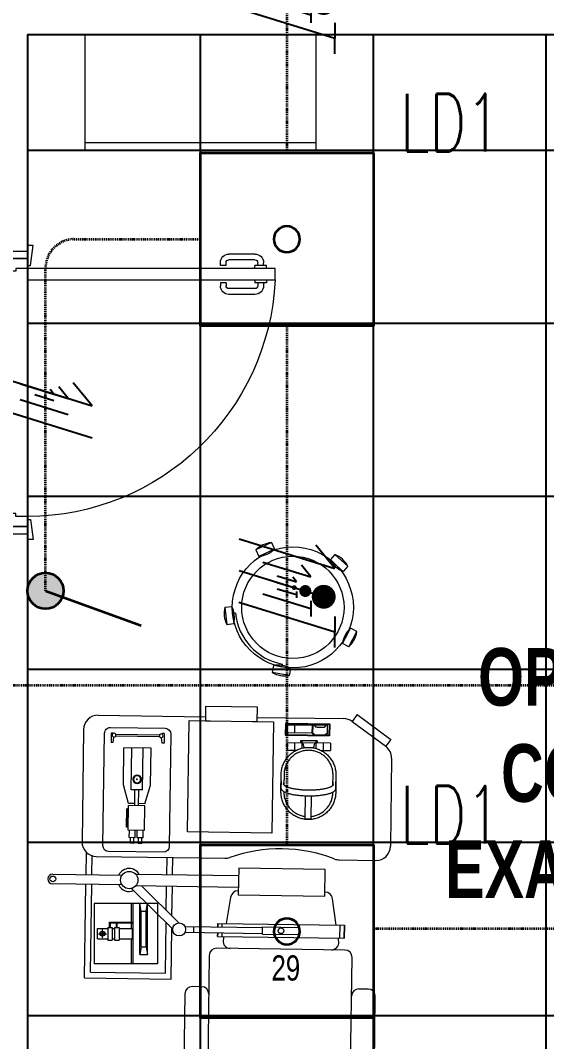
# Model space of a CAD drawing. Extents: x -12260 to 184725, y -29287 to 19916.
# Drawn here: x 16251 to 18077, y -12321 to -8780 of the extents above; entities that cross this region are included whole.
import ezdxf
from ezdxf.enums import TextEntityAlignment as Align

# ---------------------------------------------------------------- set-up
doc = ezdxf.new("R2010")
doc.units = 0
doc.header["$LTSCALE"] = 0.25
doc.linetypes.add('DASHDOT', pattern=[25.4, 12.7, -6.35, 0, -6.35])
for name, color, linetype, lineweight in [('01-First Floor-FUR$0$72_EGR_BASE_TEXT', 252, 'Continuous', 5), ('01-First Floor-FUR$0$72_EGR_EQP_TAG', 142, 'Continuous', 5), ('01-First Floor-FUR$0$LOADING', 253, 'Continuous', 5), ('01-First Floor-FUR$0$Walls', 251, 'Continuous', 5), ('01-First Floor-FUR$0$Wooden Joinery', 251, 'Continuous', 5), ('E-LITE-CIRC-NUMB', 6, 'Continuous', 25), ('E-LITE-CLNG', 150, 'Continuous', 35), ('E-LITE-CLNG-CNDT', 6, 'DASHDOT', 35), ('E-LITE-CTRL', 6, 'Continuous', 25), ('E-LITE-IDEN', 6, 'Continuous', 25), ('E-LITE-SWCH @ 100', 3, 'Continuous', 35), ('E-POWR-WIRE', 6, 'Continuous', 25), ('E-POWR-WIRE @ 100', 6, 'Continuous', 25), ('E-POWR-WIRE @ 20', 6, 'Continuous', 25), ('E-POWR-WIRE @ 50', 6, 'Continuous', 25)]:
    doc.layers.add(name, color=color, linetype=linetype, lineweight=lineweight)
doc.layers.add('01-First Floor-FUR$0$FALSE CEILING', color=251, linetype='Continuous')
doc.styles.add('01-First Floor-FUR$0$X3G_ENTITY_257CFD', font='swisscl.ttf', dxfattribs={"height": 200})
doc.styles.add('01-First Floor-FUR$0$X3G_ENTITY_9EC9', font='swisscl.ttf', dxfattribs={"height": 0.2})
doc.styles.add('DC_SIMPLEX', font='SIMPLEX.shx', dxfattribs={"width": 0.7})

# ---------------------------------------------------------------- blocks, each defined once
blk = doc.blocks.new('*U34')
blk.add_hatch(color=256).paths.add_polyline_path([(-0.625, 0.625, 1), (-0.625, -0.625, 1)])
blk.add_line((-0.625, 0), (-3.947, 1.2))
blk.add_circle((-0.625, 0), 0.625)
at = {"layer": 'E-LITE-CTRL', "style": 'DC_SIMPLEX', "width": 0.7, "flags": 8}
blk.add_attdef('CONTROL', (-26.627, -10.116), '', height=2, rotation=360, dxfattribs=at)
at = {"layer": 'E-LITE-IDEN', "style": 'DC_SIMPLEX', "width": 0.7, "flags": 8}
blk.add_attdef('TYPE', text='', height=2, rotation=360, dxfattribs=at).set_placement((-31.991, -10.116), align=Align.RIGHT)
blk = doc.blocks.new('*U24')
blk.add_lwpolyline([(-300, 300), (-300, -300), (300, -300), (300, 300)], close=True)
blk.add_circle((0, 0), 45)
at = {"layer": 'E-LITE-CIRC-NUMB', "style": 'DC_SIMPLEX', "width": 0.7, "flags": 8}
blk.add_attdef('CIRCUIT', text='', height=200, rotation=0, dxfattribs=at).set_placement((-473.9, 300), align=Align.RIGHT)
at = {"layer": 'E-LITE-CTRL', "style": 'DC_SIMPLEX', "width": 0.7, "flags": 8}
blk.add_attdef('CONTROL', (1118.9, -935), '', height=200, rotation=360, dxfattribs=at)
at = {"layer": 'E-LITE-IDEN', "style": 'DC_SIMPLEX', "width": 0.7, "flags": 8}
blk.add_attdef('TYPE', (460.4, 457.6), '', height=200, rotation=360, dxfattribs=at)
blk = doc.blocks.new('*U43')
for p, q in [((-1.658, 1.617), (1.663, 0.587)), ((-1.66, 0.515), (1.66, -0.515)), ((-1.663, -0.587), (1.658, -1.617)), ((1.659, -1.078), (1.657, -2.157))]:
    blk.add_line(p, q)
at = {"const_width": 0.414}
blk.add_lwpolyline([(1.278, -0.19, 1), (1.277, -0.604, 1)], format="xyb", close=True, dxfattribs=at)
blk = doc.blocks.new('*U779')
at = {"layer": 'E-POWR-WIRE @ 100', "xscale": 100, "yscale": 100, "zscale": 100}
blk.add_blockref('*U43', (17176, -8680, -0.1), dxfattribs=at)
at = {"layer": 'E-POWR-WIRE @ 20', "xscale": 20, "yscale": 20, "zscale": 20}
blk.add_blockref('*U43', (17176, -8680, -0.1), dxfattribs=at)
at = {"layer": 'E-POWR-WIRE @ 50', "xscale": 50, "yscale": 50, "zscale": 50}
blk.add_blockref('*U43', (17176, -8680, -0.1), dxfattribs=at)
blk = doc.blocks.new('*U45')
for p, q in [((-1.66, 0.515), (1.66, -0.515)), ((1.66, -0.515), (1.001, 0.287)), ((-1.663, -0.587), (1.658, -1.617))]:
    blk.add_line(p, q)
blk = doc.blocks.new('*U810')
at = {"layer": 'E-POWR-WIRE @ 100', "xscale": 100, "yscale": 100, "zscale": 100}
blk.add_blockref('*U45', (16334.2, -10065.4), dxfattribs=at)
at = {"layer": 'E-POWR-WIRE @ 20', "xscale": 20, "yscale": 20, "zscale": 20}
blk.add_blockref('*U45', (16334.2, -10065.4), dxfattribs=at)
at = {"layer": 'E-POWR-WIRE @ 50', "xscale": 50, "yscale": 50, "zscale": 50}
blk.add_blockref('*U45', (16334.2, -10065.4), dxfattribs=at)
blk = doc.blocks.new('*U40')
for p, q in [((-1.658, 1.617), (1.663, 0.587)), ((1.663, 0.587), (1.004, 1.389)), ((-1.66, 0.515), (1.66, -0.515)), ((-1.663, -0.587), (1.658, -1.617)), ((1.659, -1.078), (1.657, -2.157))]:
    blk.add_line(p, q)
at = {"const_width": 0.414}
blk.add_lwpolyline([(1.278, -0.19, 1), (1.277, -0.604, 1)], format="xyb", close=True, dxfattribs=at)
blk = doc.blocks.new('*U861')
at = {"layer": 'E-POWR-WIRE @ 100', "xscale": 100, "yscale": 100, "zscale": 100}
blk.add_blockref('*U40', (17176, -10738.8), dxfattribs=at)
at = {"layer": 'E-POWR-WIRE @ 20', "xscale": 20, "yscale": 20, "zscale": 20}
blk.add_blockref('*U40', (17176, -10738.8), dxfattribs=at)
at = {"layer": 'E-POWR-WIRE @ 50', "xscale": 50, "yscale": 50, "zscale": 50}
blk.add_blockref('*U40', (17176, -10738.8), dxfattribs=at)
blk = doc.blocks.new('01-First Floor-FUR$0$A$C72370EFE')
at = {"layer": '01-First Floor-FUR$0$Wooden Joinery'}
for p, q in [((-0.01, -0.03), (-0.01, -0.07)), ((0, -0.03), (-0.01, -0.03)), ((0.04, -0.03), (0.05, -0.03)), ((0.05, -0.03), (0.05, -0.07)), ((-0.05, -0.07), (-0.05, -0.16)), ((-0.03, -0.07), (-0.03, -0.16)), ((-0.01, -0.04), (-0.02, -0.04)), ((-0.01, -0.06), (-0.02, -0.06)), ((0, -0.07), (-0.01, -0.07)), ((0.04, -0.07), (0.05, -0.07)), ((0.05, -0.04), (0.06, -0.04)), ((0.05, -0.06), (0.06, -0.06)), ((0.07, -0.07), (0.07, -0.16)), ((0.09, -0.07), (0.09, -0.16)), ((-0.01, -0.17), (-0.02, -0.17)), ((-0.01, -0.17), (-0.01, -0.19)), ((0.05, -0.17), (0.06, -0.17)), ((0.05, -0.17), (0.05, -0.19)), ((-0.01, -0.19), (-0.02, -0.19)), ((0.05, -0.19), (0.06, -0.19))]:
    blk.add_line(p, q, dxfattribs=at)
for centre, radius, start, end in [((-0.02, -0.07), 0.03, 90, 180), ((-0.02, -0.07), 0.01, 90, 180), ((0.06, -0.07), 0.03, 0, 90), ((0.06, -0.07), 0.01, 0, 90), ((-0.02, -0.16), 0.03, 180, 270), ((-0.02, -0.16), 0.01, 180, 270), ((0.06, -0.16), 0.01, 270, 0), ((0.06, -0.16), 0.03, 270, 0)]:
    blk.add_arc(centre, radius, start, end, dxfattribs=at)
blk = doc.blocks.new('01-First Floor-FUR$0$A$C5DAD61B4')
at = {"layer": '01-First Floor-FUR$0$Wooden Joinery'}
for points in [[(80, 959.1), (80, 969.1), (10, 979.1), (10, 959.1)], [(940, 959.1), (940, 969.1), (1010, 979.1), (1010, 959.1)], [(70, 859.1), (70, 849.1), (0, 839.1), (0, 859.1)], [(120, 859.1), (120, 0), (80, 0), (80, 859.1)], [(950, 859.1), (950, 849.1), (1020, 839.1), (1020, 859.1)]]:
    blk.add_lwpolyline(points, close=True, dxfattribs=at)
for points in [[(45, 859.1), (45, 959.1), (20, 959.1), (20, 859.1), (45, 859.1)], [(45, 859.1), (80, 859.1), (80, 899.1), (90, 899.1), (90, 959.1), (45, 959.1), (45, 859.1)], [(975, 859.1), (940, 859.1), (940, 899.1), (930, 899.1), (930, 959.1), (975, 959.1), (975, 859.1)], [(975, 859.1), (975, 959.1), (1000, 959.1), (1000, 859.1), (975, 859.1)]]:
    blk.add_lwpolyline(points, dxfattribs=at)
blk.add_arc((80, 859.1), 860, 272.666, 0, dxfattribs=at)
at = {"layer": '01-First Floor-FUR$0$Wooden Joinery', "xscale": 999.9999999998854, "yscale": 999.9999999998854, "zscale": 999.9999999998854, "rotation": 180}
blk.add_blockref('01-First Floor-FUR$0$A$C72370EFE', (120, 0), dxfattribs=at)
blk = doc.blocks.new('01-First Floor-FUR$0$ME12817-P')
for p, q in [((0, 0.0325), (0, 0.0025)), ((0, 0.0325), (0.0495, 0.0325)), ((0, 0), (0, 0.0025)), ((0, 0.0025), (0.0047, 0.0025)), ((0.0494, 0), (0, 0)), ((0.0089, 0.027), (0.0037, 0.0325)), ((0.0047, 0.0025), (0.0047, 0)), ((0.0356, 0.0261), (0.0138, 0.0261)), ((0.0172, 0), (0.0172, -0.003)), ((0.0322, -0.003), (0.0322, 0)), ((0.0457, 0.0325), (0.0405, 0.027)), ((0.0447, 0), (0.0447, 0.0025)), ((0.0447, 0.0025), (0.0495, 0.0025)), ((0.0494, 0.0025), (0.0494, 0)), ((0.0495, 0.0025), (0.0495, 0.0325)), ((0.0322, -0.003), (0.0172, -0.003))]:
    blk.add_line(p, q)
at = {"flags": 128}
for points in [[(0.0138, 0.0261), (0.0127, 0.0262), (0.0116, 0.0262), (0.0106, 0.0264), (0.0098, 0.0265), (0.0093, 0.0267), (0.0089, 0.027)], [(0.0405, 0.027), (0.0402, 0.0267), (0.0396, 0.0265), (0.0388, 0.0264), (0.0378, 0.0262), (0.0367, 0.0262), (0.0356, 0.0261)]]:
    blk.add_lwpolyline(points, dxfattribs=at)
blk = doc.blocks.new('01-First Floor-FUR$0$ME13372-P')
for p, q in [((0, 0), (0, -0.025)), ((0, 0), (0.085, 0)), ((0.025, 0), (0.025, -0.025)), ((0.085, -0.025), (0.085, 0)), ((0.085, -0.025), (0, -0.025))]:
    blk.add_line(p, q)
blk = doc.blocks.new('01-First Floor-FUR$0$ME12326-P')
for p, q in [((0, 0.22), (0, 0)), ((0, 0.22), (0.21, 0.22)), ((0.21, 0.22), (0.21, 0)), ((0.027, 0.1807), (0, 0.1852)), ((0.1775, 0.1852), (0, 0.1852)), ((0.1505, 0.1807), (0.027, 0.1807)), ((0.027, 0.1635), (0.027, 0.1807)), ((0.1505, 0.1807), (0.1775, 0.1852)), ((0.1505, 0.1635), (0.1505, 0.1807)), ((0.1775, 0.159), (0.1775, 0.1852)), ((0.027, 0.1635), (0, 0.159)), ((0.1775, 0.159), (0, 0.159)), ((0.1505, 0.1635), (0.027, 0.1635)), ((0.1505, 0.1635), (0.1775, 0.159)), ((0.21, 0.1355), (0, 0.1355)), ((0.0648, 0.1301), (0, 0.1301)), ((0.0648, 0.0536), (0.0648, 0.1355)), ((0.0679, 0.0806), (0.0679, 0.1355)), ((0.0875, 0.1301), (0.0679, 0.1301)), ((0.0875, 0.0867), (0.0875, 0.1327)), ((0.0875, 0.1327), (0.1225, 0.1327)), ((0.1225, 0.0867), (0.1225, 0.1327)), ((0.21, 0.1301), (0.1225, 0.1301)), ((0.0831, 0.0806), (0.0648, 0.0806)), ((0.0831, 0.0776), (0.0648, 0.0776)), ((0.0679, 0.0567), (0.0679, 0.0776)), ((0.0831, 0.0715), (0.0831, 0.0867)), ((0.0831, 0.0867), (0.1269, 0.0867)), ((0.0831, 0.0715), (0.1269, 0.0715)), ((0.0875, 0.0628), (0.0875, 0.0715)), ((0.1225, 0.0628), (0.1225, 0.0715)), ((0.1269, 0.0715), (0.1269, 0.0867)), ((0.0831, 0.0567), (0.0648, 0.0567)), ((0.0831, 0.0536), (0.0648, 0.0536)), ((0.0831, 0.0476), (0.0831, 0.0628)), ((0.0831, 0.0628), (0.1269, 0.0628)), ((0.0831, 0.0476), (0.1269, 0.0476)), ((0.0875, 0.0116), (0.0875, 0.0476)), ((0.105, 0.0152), (0.105, 0.0435)), ((0.1225, 0.0116), (0.1225, 0.0476)), ((0.1269, 0.0476), (0.1269, 0.0628)), ((0, 0), (0.21, 0)), ((0.1225, 0.0116), (0.0875, 0.0116)), ((0.1192, 0.0291), (0.0908, 0.0291))]:
    blk.add_line(p, q)
for radius in [0.00847, 0.00758, 0.00267]:
    blk.add_circle((0.105, 0.0293), radius)
blk = doc.blocks.new('01-First Floor-FUR$0$ME12281-P')
at = {"color": 0}
for p, q in [((0.0354, 0.2953), (0.0354, 0.1053)), ((0.4454, 0.3153), (0.0554, 0.3153)), ((0.414, 0.2923), (0.414, 0.2855)), ((0.4469, 0.2923), (0.414, 0.2923)), ((0.414, 0.2855), (0.4325, 0.283)), ((0.4469, 0.2855), (0.4447, 0.2855)), ((0.4469, 0.2923), (0.4469, 0.2855)), ((0.4654, 0.1053), (0.4654, 0.2953)), ((0.4356, 0.2759), (0.4356, 0.124)), ((0.4412, 0.2759), (0.4412, 0.1246)), ((0.0648, 0.2198), (0.0845, 0.2198)), ((0.0648, 0.2198), (0.0648, 0.2083)), ((0.0845, 0.2243), (0.1099, 0.2243)), ((0.0845, 0.2243), (0.0845, 0.2037)), ((0.1099, 0.2289), (0.1953, 0.2289)), ((0.1099, 0.2289), (0.1099, 0.1716)), ((0.1953, 0.2289), (0.1953, 0.1716)), ((0.2028, 0.2289), (0.2676, 0.2473)), ((0.2028, 0.2289), (0.2028, 0.2071)), ((0.2504, 0.2198), (0.3961, 0.2198)), ((0.2504, 0.2198), (0.2504, 0.1808)), ((0.2676, 0.2473), (0.3961, 0.2473)), ((0.3961, 0.2473), (0.3961, 0.1533)), ((0.0648, 0.2083), (0.0845, 0.2083)), ((0.0648, 0.1922), (0.0648, 0.1808)), ((0.0648, 0.1922), (0.0845, 0.1922)), ((0.0648, 0.1808), (0.0845, 0.1808)), ((0.0845, 0.2037), (0.1099, 0.2037)), ((0.0845, 0.1968), (0.0845, 0.1762)), ((0.0845, 0.1968), (0.1099, 0.1968)), ((0.1953, 0.2071), (0.2504, 0.2071)), ((0.1953, 0.1934), (0.2504, 0.1934)), ((0.2028, 0.1934), (0.2028, 0.1716)), ((0.2504, 0.1808), (0.3961, 0.1808)), ((0.2851, 0.2009), (0.2851, 0.1996)), ((0.2851, 0.2009), (0.2892, 0.2009)), ((0.2851, 0.1996), (0.2892, 0.1996)), ((0.2892, 0.2009), (0.2892, 0.1996)), ((0.0845, 0.1762), (0.1099, 0.1762)), ((0.1099, 0.1716), (0.1953, 0.1716)), ((0.1211, 0.1692), (0.1211, 0.166)), ((0.1211, 0.1692), (0.184, 0.1692)), ((0.1211, 0.166), (0.184, 0.166)), ((0.184, 0.1692), (0.184, 0.166)), ((0.2028, 0.1716), (0.2676, 0.1533)), ((0.2676, 0.1533), (0.3961, 0.1533)), ((0.414, 0.1151), (0.4325, 0.1175)), ((0.414, 0.1151), (0.414, 0.1082)), ((0.4469, 0.1082), (0.414, 0.1082)), ((0.4469, 0.1151), (0.4447, 0.1151)), ((0.4469, 0.1082), (0.4469, 0.1151)), ((0.0554, 0.0853), (0.4454, 0.0853))]:
    blk.add_line(p, q, dxfattribs=at)
for centre, radius in [((0.439, 0.2821), 0.00657), ((0.2871, 0.2003), 0.0149), ((0.2871, 0.2003), 0.0125), ((0.439, 0.1184), 0.00657)]:
    blk.add_circle(centre, radius, dxfattribs=at)
for centre, start, end in [((0.0554, 0.2953), 90, 180), ((0.4454, 0.2953), 0, 90), ((0.0554, 0.1053), 180, 270), ((0.4454, 0.1053), 270, 0)]:
    blk.add_arc(centre, 0.02, start, end, dxfattribs=at)
blk = doc.blocks.new('01-First Floor-FUR$0$ME18014A-P')
for p, q in [((-0.6447, 1.2847), (-0.2727, 1.2847)), ((-0.0927, 1.2847), (0.2071, 1.2847)), ((0.2537, 1.2997), (0.2362, 1.2753)), ((0.2362, 1.2753), (0.3544, 1.1908)), ((0.2362, 1.2753), (0.3544, 1.1908)), ((0.2537, 1.2997), (0.3719, 1.2152)), ((-0.6947, 1.2347), (-0.6947, 0.8447)), ((0.3719, 1.2152), (0.3544, 1.1908)), ((0.3753, 1.1501), (0.3753, 0.8447)), ((-0.6792, 0.7317), (-0.6792, 0.8085)), ((-0.6447, 0.7947), (-0.1986, 0.7947)), ((-0.3792, 0.7347), (-0.3792, 0.7947)), ((0.1986, 0.7947), (0.3253, 0.7947)), ((-0.7944, 0.7317), (-0.5539, 0.7317)), ((-0.15, 0.7347), (-0.5068, 0.7347)), ((-0.5539, 0.6977), (-0.7944, 0.6977)), ((-0.6792, 0.3732), (-0.6792, 0.6977)), ((-0.3759, 0.5465), (-0.5208, 0.6859)), ((-0.15, 0.6947), (-0.5068, 0.6947)), ((-0.3551, 0.5682), (-0.4867, 0.6947)), ((-0.3792, 0.5913), (-0.3792, 0.6947)), ((-0.15, 0.6826), (-0.1512, 0.6826)), ((0.1512, 0.6826), (0.15, 0.6826)), ((-0.1765, 0.6594), (-0.1913, 0.5686)), ((0.1913, 0.5686), (0.1765, 0.6594)), ((-0.2198, 0.5686), (-0.2198, 0.5554)), ((-0.2198, 0.5686), (0.2198, 0.5686)), ((-0.2198, 0.5554), (-0.2198, 0.5686)), ((-0.2044, 0.5554), (-0.2044, 0.5686)), ((0.2044, 0.5236), (0.2044, 0.5686)), ((0.2198, 0.5686), (0.2198, 0.5236)), ((0.2198, 0.5236), (0.2198, 0.5686)), ((-0.3792, 0.3732), (-0.3792, 0.5496)), ((-0.0644, 0.5554), (-0.3331, 0.5554)), ((-0.3326, 0.5361), (-0.0644, 0.5361)), ((-0.3037, 0.5554), (-0.3037, 0.5361)), ((-0.2198, 0.5361), (-0.2198, 0.5236)), ((-0.2198, 0.5236), (-0.2198, 0.5361)), ((-0.2044, 0.5236), (-0.2044, 0.5361)), ((-0.0644, 0.5586), (0.0644, 0.5586)), ((-0.0644, 0.5336), (-0.0644, 0.5586)), ((-0.0644, 0.5336), (0.0644, 0.5336)), ((0.0644, 0.5336), (0.0644, 0.5586)), ((-0.2198, 0.5236), (0.2198, 0.5236)), ((-0.1986, 0.5236), (-0.2008, 0.5102)), ((0.2008, 0.5102), (0.1986, 0.5236)), ((0.2223, 0.4826), (-0.2223, 0.4826)), ((-0.2477, 0.4572), (-0.2477, 0.0254)), ((0.2476, 0.0254), (0.2476, 0.4572)), ((-0.6792, 0.3732), (-0.3792, 0.3732)), ((-0.3302, 0.323), (-0.3302, 0.0738)), ((-0.2731, 0.3484), (-0.3048, 0.3484)), ((0.273, 0.3484), (0.3048, 0.3484)), ((0.3048, 0.3484), (0.273, 0.3484)), ((0.3302, 0.0738), (0.3302, 0.323)), ((-0.3048, 0.0484), (-0.2731, 0.0484)), ((0.273, 0.0484), (0.3048, 0.0484)), ((-0.2223, 0), (0.2223, 0)), ((-0.1841, -0.0063), (-0.1841, 0)), ((-0.1651, 0), (-0.1651, -0.0063)), ((0.1714, 0), (0.1714, -0.0063)), ((0.1905, 0), (0.1905, -0.0063)), ((-0.2413, -0.0826), (-0.2413, -0.0063)), ((0.2413, -0.0063), (-0.2413, -0.0063)), ((-0.1016, -0.0826), (-0.1016, -0.0063)), ((0.1011, -0.0063), (0.1011, -0.0826)), ((0.2413, -0.0826), (0.2413, -0.0063)), ((-0.2413, -0.0826), (0.2413, -0.0826))]:
    blk.add_line(p, q)
at = {"color": 8}
for p, q in [((-0.6592, 0.7317), (-0.6592, 0.7968)), ((-0.3992, 0.7347), (-0.3992, 0.7947)), ((-0.6592, 0.3932), (-0.6592, 0.6977)), ((-0.3992, 0.6105), (-0.3992, 0.6947)), ((-0.3992, 0.3932), (-0.3992, 0.5689)), ((-0.6592, 0.3932), (-0.3992, 0.3932))]:
    blk.add_line(p, q, dxfattribs=at)
for points in [[(-0.2727, 1.2703), (-0.0927, 1.2703), (-0.0927, 1.3203), (-0.2727, 1.3203)], [(-0.3289, 0.8843), (-0.3289, 1.2703), (-0.0364, 1.2703), (-0.0364, 0.8843)], [(-0.15, 0.6686), (0.15, 0.6686), (0.15, 0.7607), (-0.15, 0.7607)]]:
    blk.add_lwpolyline(points, close=True)
for centre, radius in [((-0.5292, 0.7147), 0.03), ((-0.7944, 0.7147), 0.01), ((-0.3535, 0.5457), 0.0225), ((0, 0.5461), 0.00979)]:
    blk.add_circle(centre, radius)
for centre, radius, start, end in [((-0.6447, 1.2347), 0.05, 90, 180), ((0.2071, 1.2347), 0.05, 54.4343, 90), ((0.3253, 1.1501), 0.05, 0, 54.4343), ((-0.6447, 0.8447), 0.05, 180, 270), ((0, 0.313), 0.5175, 69.5195, 110.4805), ((0.3253, 0.8447), 0.05, 270, 0), ((-0.1986, 0.8447), 0.05, 270, 290.4805), ((0.1986, 0.8447), 0.05, 249.5195, 270), ((-0.5292, 0.7147), 0.04, 30, 154.8331), ((-0.7944, 0.7147), 0.017, 90, 270), ((-0.5292, 0.7147), 0.04, 205.1669, 294.1023), ((-0.1512, 0.6572), 0.0254, 90, 175.0303), ((0.1512, 0.6572), 0.0254, 4.9697, 90), ((-0.1755, 0.508), 0.0254, 175.0303, 270), ((0.1755, 0.508), 0.0254, 270, 4.9697), ((-0.2223, 0.4572), 0.0254, 90, 180), ((0.2223, 0.4572), 0.0254, 0, 90), ((-0.3048, 0.323), 0.0254, 90, 180), ((-0.2731, 0.323), 0.0254, 0, 90), ((0.273, 0.323), 0.0254, 90, 180), ((0.3048, 0.323), 0.0254, 0, 90), ((-0.3048, 0.0738), 0.0254, 180, 270), ((-0.2731, 0.0738), 0.0254, 270, 0), ((0.273, 0.0738), 0.0254, 180, 270), ((0.3048, 0.0738), 0.0254, 270, 0), ((-0.2223, 0.0254), 0.0254, 180, 270), ((0.2223, 0.0254), 0.0254, 270, 0)]:
    blk.add_arc(centre, radius, start, end)
blk = doc.blocks.new('01-First Floor-FUR$0$HF10037B-P')
at = {"layer": '01-First Floor-FUR$0$LOADING'}
for p, q in [((0.2459, 0.134), (0.1859, 0.134)), ((0.1859, 0.134), (0.1859, 0.109)), ((0.2459, 0.109), (0.1859, 0.109)), ((0.2459, 0.134), (0.2459, 0.109)), ((0, 0), (-0.0142, -0.0583)), ((0, 0), (0.0243, -0.0059)), ((0.0243, -0.0059), (0.01, -0.0642)), ((0.4071, -0.0094), (0.431, -0.0018)), ((0.4071, -0.0094), (0.4255, -0.0665)), ((0.431, -0.0018), (0.4493, -0.0589)), ((-0.0142, -0.0583), (0.01, -0.0642)), ((0.4069, -0.0417), (0.4165, -0.0387)), ((0.4255, -0.0665), (0.4493, -0.0589)), ((0.0524, -0.2725), (0.0674, -0.2525)), ((0.0524, -0.2725), (0.1004, -0.3085)), ((0.0674, -0.2525), (0.1154, -0.2885)), ((0.3125, -0.2897), (0.362, -0.2558)), ((0.3266, -0.3103), (0.3761, -0.2764)), ((0.3267, -0.268), (0.3323, -0.2763)), ((0.3761, -0.2764), (0.362, -0.2558)), ((0.1004, -0.3085), (0.1154, -0.2885)), ((0.3266, -0.3103), (0.3125, -0.2897))]:
    blk.add_line(p, q, dxfattribs=at)
for radius in [0.21, 0.1775]:
    blk.add_circle((0.2161, -0.1014), radius, dxfattribs=at)
for centre, radius, start, end in [((0.2159, 0.0465), 0.0925, 71.0754, 108.9246), ((0.2159, 0.1965), 0.0925, 251.0754, 288.9246), ((0.0779, -0.0499), 0.0925, 147.3419, 185.1912), ((-0.0678, -0.0143), 0.0925, 327.3419, 5.1912), ((0.4996, -0.0113), 0.0925, 178.8412, 216.6904), ((0.3568, -0.057), 0.0925, 358.8412, 36.6904), ((0.2161, -0.1014), 0.2, 303.6037, 17.3657), ((0.1289, -0.2205), 0.0925, 214.1875, 252.0368), ((0.0389, -0.3404), 0.0925, 34.1875, 72.0368), ((0.3867, -0.3449), 0.0925, 105.5121, 143.3614), ((0.3019, -0.2212), 0.0925, 285.5121, 323.3614)]:
    blk.add_arc(centre, radius, start, end, dxfattribs=at)
blk = doc.blocks.new('01-First Floor-FUR$0$ME12818-P')
for p, q in [((-0.0723, 0.1635), (0.0777, 0.1635)), ((-0.0723, 0.1635), (-0.0723, 0.1385)), ((-0.0468, 0.1635), (-0.0468, 0.1385)), ((-0.0262, 0.1712), (0.0316, 0.1712)), ((-0.0262, 0.1712), (-0.0262, 0.1635)), ((-0.0212, 0.1712), (-0.0212, 0.145)), ((-0.0148, 0.1485), (-0.0184, 0.1635)), ((0.0202, 0.1485), (-0.0148, 0.1485)), ((-0.0123, 0.1485), (-0.0123, 0.1471)), ((0.0177, 0.1471), (0.0177, 0.1485)), ((0.0238, 0.1635), (0.0202, 0.1485)), ((0.0266, 0.1712), (0.0266, 0.145)), ((0.0316, 0.1712), (0.0316, 0.1635)), ((0.0521, 0.1635), (0.0521, 0.1385)), ((0.0777, 0.1635), (0.0777, 0.1385)), ((-0.0389, 0.1385), (-0.0723, 0.1385)), ((0.0777, 0.1385), (0.0442, 0.1385)), ((-0.0923, 0.0534), (-0.0923, -0.0066)), ((-0.0823, 0.018), (-0.0823, 0.0534)), ((0.0877, 0.0534), (0.0877, 0.018)), ((0.0977, -0.0066), (0.0977, 0.0534)), ((-0.0913, 0.0311), (-0.0913, 0.0053)), ((-0.0833, 0.0208), (-0.0833, 0.0311)), ((0.0887, 0.0311), (0.0887, 0.0208)), ((0.0967, 0.0053), (0.0967, 0.0311)), ((-0.0823, -0.0066), (-0.0823, -0.006)), ((-0.0053, -0.0205), (0.0107, -0.0205)), ((0.0877, -0.0061), (0.0877, -0.0066)), ((-0.0053, -0.0996), (-0.0058, -0.0996)), ((0.0107, -0.0996), (-0.0053, -0.0996)), ((0.0111, -0.0996), (0.0107, -0.0996))]:
    blk.add_line(p, q)
at = {"flags": 128}
for points in [[(0.0977, 0.0534), (0.0976, 0.0572), (0.0974, 0.061), (0.097, 0.0648), (0.0965, 0.0685), (0.0958, 0.0723), (0.095, 0.076), (0.094, 0.0796), (0.0929, 0.0833), (0.0916, 0.0869), (0.0902, 0.0904), (0.0886, 0.0939), (0.087, 0.0973), (0.0851, 0.1006), (0.0832, 0.1038), (0.0811, 0.107), (0.0789, 0.1101), (0.0766, 0.1131), (0.0741, 0.116), (0.0716, 0.1188), (0.0689, 0.1215), (0.0661, 0.1241), (0.0632, 0.1266), (0.0602, 0.129), (0.0572, 0.1312), (0.054, 0.1333), (0.0508, 0.1353), (0.0475, 0.1372), (0.0441, 0.1389), (0.0406, 0.1405), (0.0371, 0.1419), (0.0335, 0.1432), (0.0299, 0.1444), (0.0263, 0.1454), (0.0226, 0.1463), (0.0188, 0.147), (0.0151, 0.1476), (0.0113, 0.148), (0.0075, 0.1483), (0.0037, 0.1484), (-0.0001, 0.1483), (-0.0039, 0.1482), (-0.0077, 0.1478), (-0.0114, 0.1473), (-0.0152, 0.1467), (-0.0189, 0.1459), (-0.0226, 0.145), (-0.0262, 0.1439), (-0.0298, 0.1427), (-0.0334, 0.1413), (-0.0368, 0.1398), (-0.0403, 0.1381), (-0.0436, 0.1363), (-0.0469, 0.1344), (-0.0501, 0.1324), (-0.0532, 0.1302), (-0.0562, 0.1279), (-0.0592, 0.1255), (-0.062, 0.1229), (-0.0647, 0.1203), (-0.0674, 0.1176), (-0.0699, 0.1147), (-0.0723, 0.1118), (-0.0745, 0.1087), (-0.0767, 0.1056), (-0.0787, 0.1024), (-0.0806, 0.0991), (-0.0824, 0.0957), (-0.084, 0.0923), (-0.0855, 0.0888), (-0.0868, 0.0852), (-0.088, 0.0816), (-0.0891, 0.078), (-0.09, 0.0743), (-0.0907, 0.0705), (-0.0914, 0.0668), (-0.0918, 0.063), (-0.0921, 0.0592), (-0.0923, 0.0554), (-0.0923, 0.0534)], [(-0.0823, 0.0534), (-0.0822, 0.0568), (-0.082, 0.0602), (-0.0817, 0.0636), (-0.0812, 0.0669), (-0.0806, 0.0703), (-0.0799, 0.0736), (-0.079, 0.0769), (-0.078, 0.0801), (-0.0769, 0.0833), (-0.0756, 0.0865), (-0.0742, 0.0896), (-0.0727, 0.0926), (-0.0711, 0.0956), (-0.0693, 0.0985), (-0.0675, 0.1014), (-0.0655, 0.1041), (-0.0634, 0.1068), (-0.0612, 0.1094), (-0.0589, 0.1119), (-0.0565, 0.1144), (-0.054, 0.1167), (-0.0515, 0.1189), (-0.0488, 0.121), (-0.0461, 0.123), (-0.0432, 0.1249), (-0.0403, 0.1267), (-0.0374, 0.1284), (-0.0343, 0.1299), (-0.0313, 0.1313), (-0.0281, 0.1326), (-0.0249, 0.1338), (-0.0217, 0.1348), (-0.0184, 0.1357), (-0.0151, 0.1365), (-0.0118, 0.1371), (-0.0084, 0.1377), (-0.005, 0.138), (-0.0016, 0.1383), (0.0018, 0.1384), (0.0052, 0.1383), (0.0086, 0.1382), (0.012, 0.1379), (0.0153, 0.1374), (0.0187, 0.1369), (0.022, 0.1362), (0.0253, 0.1353), (0.0286, 0.1344), (0.0318, 0.1333), (0.0349, 0.132), (0.0381, 0.1307), (0.0411, 0.1292), (0.0441, 0.1276), (0.0471, 0.1259), (0.0499, 0.1241), (0.0527, 0.1221), (0.0554, 0.1201), (0.058, 0.1179), (0.0606, 0.1156), (0.063, 0.1133), (0.0654, 0.1108), (0.0676, 0.1082), (0.0698, 0.1056), (0.0718, 0.1029), (0.0737, 0.1001), (0.0755, 0.0972), (0.0772, 0.0943), (0.0788, 0.0912), (0.0803, 0.0882), (0.0816, 0.085), (0.0828, 0.0819), (0.0839, 0.0786), (0.0848, 0.0754), (0.0856, 0.0721), (0.0863, 0.0687), (0.0868, 0.0654), (0.0873, 0.062), (0.0875, 0.0586), (0.0877, 0.0552), (0.0877, 0.0534)], [(-0.0913, 0.0053), (-0.0912, 0.004), (-0.0909, 0.0028), (-0.0905, 0.0016), (-0.0898, 0.0005), (-0.089, -0.0007), (-0.0881, -0.0017), (-0.0871, -0.0028), (-0.0859, -0.0038), (-0.0845, -0.0047), (-0.0831, -0.0057), (-0.0815, -0.0066), (-0.0798, -0.0075), (-0.078, -0.0083), (-0.076, -0.0092), (-0.0739, -0.01), (-0.0718, -0.0108), (-0.0695, -0.0116), (-0.067, -0.0123), (-0.0645, -0.013), (-0.0619, -0.0137), (-0.0592, -0.0144), (-0.0563, -0.015), (-0.0534, -0.0156), (-0.0504, -0.0162), (-0.0473, -0.0167), (-0.0442, -0.0172), (-0.0409, -0.0177), (-0.0376, -0.0181), (-0.0343, -0.0185), (-0.0308, -0.0189), (-0.0274, -0.0192), (-0.0238, -0.0195), (-0.0203, -0.0198), (-0.0167, -0.02), (-0.013, -0.0202), (-0.0094, -0.0203), (-0.0057, -0.0204), (-0.002, -0.0205), (0.0017, -0.0205), (0.0054, -0.0205), (0.0091, -0.0204), (0.0128, -0.0204), (0.0164, -0.0202), (0.0201, -0.0201), (0.0237, -0.0199), (0.0273, -0.0196), (0.0309, -0.0194), (0.0344, -0.0191), (0.0378, -0.0187), (0.0412, -0.0183), (0.0446, -0.0179), (0.0478, -0.0175), (0.051, -0.017), (0.0542, -0.0165), (0.0572, -0.0159), (0.0602, -0.0153), (0.063, -0.0147), (0.0658, -0.0141), (0.0685, -0.0134), (0.0711, -0.0127), (0.0735, -0.012), (0.0759, -0.0112), (0.0782, -0.0104), (0.0803, -0.0096), (0.0823, -0.0088), (0.0842, -0.008), (0.086, -0.0071), (0.0876, -0.0062), (0.0892, -0.0052), (0.0906, -0.0043), (0.0918, -0.0033), (0.093, -0.0023), (0.094, -0.0012), (0.0948, -0.0002), (0.0955, 0.001), (0.0961, 0.0022), (0.0965, 0.0034), (0.0967, 0.0046), (0.0967, 0.0053)], [(-0.0833, 0.0208), (-0.0833, 0.0202), (-0.0831, 0.0195), (-0.0829, 0.0189), (-0.0825, 0.0182), (-0.082, 0.0175), (-0.0813, 0.0167), (-0.0805, 0.016), (-0.0796, 0.0152), (-0.0785, 0.0144), (-0.0773, 0.0136), (-0.076, 0.0128), (-0.0745, 0.012), (-0.0729, 0.0113), (-0.0711, 0.0105), (-0.0692, 0.0098), (-0.0672, 0.009), (-0.0651, 0.0083), (-0.0629, 0.0077), (-0.0606, 0.007), (-0.0581, 0.0064), (-0.0556, 0.0057), (-0.053, 0.0052), (-0.0502, 0.0046), (-0.0474, 0.0041), (-0.0445, 0.0036), (-0.0416, 0.0031), (-0.0385, 0.0027), (-0.0354, 0.0022), (-0.0322, 0.0019), (-0.029, 0.0015), (-0.0257, 0.0012), (-0.0224, 0.0009), (-0.019, 0.0007), (-0.0156, 0.0005), (-0.0122, 0.0003), (-0.0087, 0.0002), (-0.0052, 0.0001), (-0.0017, 0), (0.0017, 0), (0.0052, 0), (0.0087, 0), (0.0122, 0.0001), (0.0157, 0.0002), (0.0191, 0.0004), (0.0226, 0.0006), (0.026, 0.0008), (0.0293, 0.0011), (0.0326, 0.0014), (0.0359, 0.0017), (0.0391, 0.002), (0.0422, 0.0024), (0.0453, 0.0029), (0.0483, 0.0033), (0.0513, 0.0038), (0.0541, 0.0043), (0.0569, 0.0049), (0.0596, 0.0054), (0.0622, 0.006), (0.0647, 0.0067), (0.067, 0.0073), (0.0693, 0.008), (0.0715, 0.0087), (0.0736, 0.0094), (0.0755, 0.0101), (0.0773, 0.0109), (0.079, 0.0116), (0.0806, 0.0124), (0.082, 0.0132), (0.0833, 0.014), (0.0844, 0.0147), (0.0854, 0.0155), (0.0863, 0.0163), (0.087, 0.0171), (0.0876, 0.0178), (0.0881, 0.0185), (0.0884, 0.0192), (0.0886, 0.0198), (0.0887, 0.0204), (0.0887, 0.0208)], [(-0.0923, -0.0066), (-0.0922, -0.0104), (-0.092, -0.0142), (-0.0916, -0.018), (-0.0911, -0.0217), (-0.0904, -0.0255), (-0.0896, -0.0292), (-0.0886, -0.0329), (-0.0875, -0.0365), (-0.0862, -0.0401), (-0.0848, -0.0436), (-0.0833, -0.0471), (-0.0816, -0.0505), (-0.0797, -0.0538), (-0.0778, -0.0571), (-0.0757, -0.0603), (-0.0735, -0.0633), (-0.0712, -0.0663), (-0.0687, -0.0693), (-0.0662, -0.0721), (-0.0635, -0.0748), (-0.0607, -0.0774), (-0.0578, -0.0798), (-0.0549, -0.0822), (-0.0518, -0.0844), (-0.0486, -0.0866), (-0.0454, -0.0885), (-0.0421, -0.0904), (-0.0387, -0.0921), (-0.0352, -0.0937), (-0.0317, -0.0952), (-0.0282, -0.0965), (-0.0245, -0.0976), (-0.0209, -0.0986), (-0.0172, -0.0995), (-0.0135, -0.1002), (-0.0097, -0.1008), (-0.0059, -0.1012), (-0.0021, -0.1015), (0.0017, -0.1016), (0.0055, -0.1016), (0.0093, -0.1014), (0.013, -0.101), (0.0168, -0.1006), (0.0206, -0.0999), (0.0243, -0.0991), (0.028, -0.0982), (0.0316, -0.0971), (0.0352, -0.0959), (0.0387, -0.0945), (0.0422, -0.093), (0.0456, -0.0913), (0.049, -0.0896), (0.0523, -0.0876), (0.0555, -0.0856), (0.0586, -0.0834), (0.0616, -0.0811), (0.0646, -0.0787), (0.0674, -0.0762), (0.0701, -0.0735), (0.0727, -0.0708), (0.0753, -0.0679), (0.0776, -0.065), (0.0799, -0.0619), (0.0821, -0.0588), (0.0841, -0.0556), (0.086, -0.0523), (0.0878, -0.0489), (0.0894, -0.0455), (0.0909, -0.042), (0.0922, -0.0384), (0.0934, -0.0348), (0.0945, -0.0312), (0.0954, -0.0275), (0.0961, -0.0238), (0.0967, -0.02), (0.0972, -0.0162), (0.0975, -0.0125), (0.0977, -0.0087), (0.0977, -0.0066)], [(-0.0073, -0.091), (-0.0099, -0.0907), (-0.0133, -0.0901), (-0.0166, -0.0894), (-0.0199, -0.0886), (-0.0232, -0.0876), (-0.0264, -0.0865), (-0.0296, -0.0853), (-0.0327, -0.0839), (-0.0357, -0.0824), (-0.0387, -0.0808), (-0.0417, -0.0791), (-0.0445, -0.0773), (-0.0473, -0.0753), (-0.05, -0.0733), (-0.0527, -0.0711), (-0.0552, -0.0689), (-0.0576, -0.0665), (-0.06, -0.064), (-0.0622, -0.0615), (-0.0644, -0.0588), (-0.0664, -0.0561), (-0.0683, -0.0533), (-0.0701, -0.0504), (-0.0718, -0.0475), (-0.0734, -0.0445), (-0.0749, -0.0414), (-0.0762, -0.0383), (-0.0774, -0.0351), (-0.0785, -0.0319), (-0.0794, -0.0286), (-0.0802, -0.0253), (-0.0809, -0.022), (-0.0815, -0.0186), (-0.0819, -0.0152), (-0.0821, -0.0118), (-0.0823, -0.0084), (-0.0823, -0.0066)], [(-0.0073, -0.0204), (-0.0073, -0.0976)], [(0.0877, -0.0066), (0.0876, -0.01), (0.0874, -0.0134), (0.0871, -0.0168), (0.0866, -0.0202), (0.086, -0.0235), (0.0853, -0.0268), (0.0844, -0.0301), (0.0834, -0.0334), (0.0822, -0.0366), (0.081, -0.0397), (0.0796, -0.0428), (0.0781, -0.0459), (0.0765, -0.0488), (0.0747, -0.0518), (0.0728, -0.0546), (0.0709, -0.0574), (0.0688, -0.0601), (0.0666, -0.0627), (0.0643, -0.0652), (0.0619, -0.0676), (0.0594, -0.0699), (0.0569, -0.0721), (0.0542, -0.0742), (0.0514, -0.0762), (0.0486, -0.0781), (0.0457, -0.0799), (0.0428, -0.0816), (0.0397, -0.0831), (0.0366, -0.0845), (0.0335, -0.0858), (0.0303, -0.087), (0.0271, -0.088), (0.0238, -0.089), (0.0205, -0.0897), (0.0171, -0.0904), (0.0138, -0.0909), (0.0127, -0.091)], [(0.0127, -0.0976), (0.0127, -0.0204)], [(-0.0059, -0.0995), (-0.0062, -0.0994), (-0.0066, -0.0992), (-0.0069, -0.0989), (-0.0071, -0.0985), (-0.0073, -0.0981), (-0.0073, -0.0976)], [(0.0127, -0.0976), (0.0126, -0.0981), (0.0125, -0.0985), (0.0123, -0.0989), (0.0119, -0.0992), (0.0116, -0.0994), (0.0113, -0.0995)]]:
    blk.add_lwpolyline(points, dxfattribs=at)
for centre, major_axis, start_param, end_param in [((-0.0053, -0.02), (0.002, 0), 3.665191, 4.712389), ((0.0107, -0.02), (-0.002, 0), 1.570796, 2.617994)]:
    blk.add_ellipse(centre, major_axis=major_axis, ratio=0.262075, start_param=start_param, end_param=end_param)
blk = doc.blocks.new('01-First Floor-FUR$0$GF21027-P')
at = {"layer": '01-First Floor-FUR$0$LOADING'}
for p, q in [((0.4, 0.4), (-0.4, 0.4)), ((-0.4, 0.4), (-0.4, 0)), ((0.4, 0), (0.4, 0.4)), ((-0.4, 0.025), (0.4, 0.025)), ((-0.4, 0), (0.4, 0))]:
    blk.add_line(p, q, dxfattribs=at)
blk = doc.blocks.new('01-First Floor-FUR')
at = {"layer": '01-First Floor-FUR$0$FALSE CEILING', "linetype": 'Continuous'}
for p, q in [((16876, -12830), (16876, -8830)), ((17476, -12830), (17476, -8830)), ((18076, -12830), (18076, -8830)), ((16276, -9230), (20276, -9230)), ((16276, -9830), (20276, -9830)), ((16276, -10430), (20276, -10430)), ((16276, -11030), (20276, -11030)), ((16276, -11630), (20276, -11630)), ((16276, -12230), (20276, -12230))]:
    blk.add_line(p, q, dxfattribs=at)
at = {"layer": '01-First Floor-FUR$0$FALSE CEILING'}
blk.add_lwpolyline([(16276, -12830), (20276, -12830), (20276, -8830), (16276, -8830)], close=True, dxfattribs=at)
at = {"layer": '01-First Floor-FUR$0$FALSE CEILING', "extrusion": (2.89575e-08, -3.68664e-07, 1), "elevation": -0.1}
blk.add_lwpolyline([(17322.7, -11260.3), (17172.7, -11258.2), (17173.3, -11218.2), (17323.3, -11220.3)], close=True, dxfattribs=at)
at = {"layer": '01-First Floor-FUR$0$LOADING', "extrusion": (2.89575e-08, -3.68664e-07, 1), "elevation": -0.1}
blk.add_lwpolyline([(17322.7, -11260.3), (17172.7, -11258.2), (17173.3, -11218.2), (17323.3, -11220.3)], close=True, dxfattribs=at)
at = {"layer": '01-First Floor-FUR$0$Walls'}
for p, q in [((16276, -9580), (16276, -8830)), ((20276, -8830), (16276, -8830)), ((16176, -9580), (16276, -9580)), ((16176, -10560), (16276, -10560)), ((16276, -10560), (16276, -12830))]:
    blk.add_line(p, q, dxfattribs=at)
at = {"layer": '01-First Floor-FUR$0$LOADING', "color": 1, "xscale": -1000, "yscale": 1000, "zscale": 1000, "rotation": 359.9999999790885}
blk.add_blockref('01-First Floor-FUR$0$GF21027-P', (16876, -9230, -0.1), dxfattribs=at)
at = {"layer": '01-First Floor-FUR$0$LOADING', "extrusion": (-2.79672e-08, 3.6788e-07, -1), "xscale": -1000.000000000001, "yscale": 1000.000000000001, "zscale": 999.999999999999, "rotation": 117.971696169471}
blk.add_blockref('01-First Floor-FUR$0$HF10037B-P', (-17387.6, -10672, 0.1), dxfattribs=at)
at = {"layer": '01-First Floor-FUR$0$LOADING', "extrusion": (2.85035e-08, -3.68824e-07, 1)}
for name, p, xscale, yscale, zscale, rotation in [('01-First Floor-FUR$0$ME18014A-P', (17148.1, -12482.8, -0.1), 1000.000000000001, 1000.000000000001, 1000.000000000001, 359.1953338182954), ('01-First Floor-FUR$0$ME12817-P', (17315.8, -11256.8, -0.1), -1000.000000000001, 1000.000000000002, 1000.000000000002, 359.1953338182954), ('01-First Floor-FUR$0$ME12818-P', (17253.3, -11449.4, -0.1), -1000, 999.9999999999976, 999.9999999999993, 359.4407803060836)]:
    blk.add_blockref(name, p, dxfattribs=dict(at, xscale=xscale, yscale=yscale, zscale=zscale, rotation=rotation))
at = {"layer": '01-First Floor-FUR$0$LOADING', "extrusion": (2.85583e-08, -3.69666e-07, 1), "xscale": -1000, "yscale": 1000, "zscale": 1000.000000000002, "rotation": 179.1953338182953}
blk.add_blockref('01-First Floor-FUR$0$ME13372-P', (17178.1, -11248.8, -0.1), dxfattribs=at)
at = {"layer": '01-First Floor-FUR$0$LOADING', "lineweight": 15, "extrusion": (2.85035e-08, -3.68824e-07, 1), "xscale": -1000, "yscale": 999.9999999999976, "zscale": 999.9999999999993, "rotation": 269.1953338182955}
blk.add_blockref('01-First Floor-FUR$0$ME12281-P', (16451.8, -11695.7, 3.2), dxfattribs=at)
at = {"layer": '01-First Floor-FUR$0$LOADING', "xscale": 1000, "yscale": 1000, "zscale": 1000, "rotation": 269.9999999975756}
blk.add_blockref('01-First Floor-FUR$0$ME12326-P', (16506.8, -11841.8, -0.1), dxfattribs=at)
at = {"layer": '01-First Floor-FUR$0$Wooden Joinery', "xscale": -1, "rotation": 90}
blk.add_blockref('01-First Floor-FUR$0$A$C5DAD61B4', (17135.1, -9560), dxfattribs=at)
at = {"layer": '01-First Floor-FUR$0$72_EGR_BASE_TEXT', "insert": (18790.2, -10956.2, 0), "char_height": 200, "width": 2836.609, "attachment_point": 2, "style": '01-First Floor-FUR$0$X3G_ENTITY_9EC9'}
blk.add_mtext('{\\fSwis721 LtCn BT|b1|i0|c0|p34;OPHTHALMOLOGY CONSULTATION / EXAMINATION ROOM}', dxfattribs=at)
at = {"layer": '01-First Floor-FUR$0$72_EGR_EQP_TAG', "insert": (17172.4, -12021.8, -0.1), "char_height": 87.47, "attachment_point": 2, "style": '01-First Floor-FUR$0$X3G_ENTITY_257CFD'}
blk.add_mtext('29', dxfattribs=at)

msp = doc.modelspace()

# ---------------------------------------------------------------- linework, layer by layer
at = {"layer": 'E-LITE-CLNG-CNDT', "elevation": -0.1}
for points in [[(17176, -8130), (17176, -9230)], [(19276, -11930), (17476, -11930)]]:
    msp.add_lwpolyline(points, dxfattribs=at)
at = {"layer": 'E-LITE-CLNG-CNDT'}
msp.add_lwpolyline([(16338.5, -10757.9), (16338.5, -9638.8, -0.414214), (16438.5, -9538.8), (16876, -9538.8)], format="xyb", dxfattribs=at)
at = {"layer": 'E-LITE-CLNG-CNDT', "color": 1, "elevation": -0.1}
msp.add_lwpolyline([(19576, -9830), (19576, -10986, -0.414214), (19476, -11086), (15475.9, -11086, 0.414214), (15375.9, -11186), (15375.9, -11630)], format="xyb", dxfattribs=at)
at = {"layer": 'E-LITE-CLNG-CNDT'}
msp.add_lwpolyline([(17176, -9838.8), (17176, -11638.8)], dxfattribs=at)

# ---------------------------------------------------------------- block references
at = {"layer": 'E-LITE-CLNG'}
ref = msp.add_blockref('*U24', (17176, -9538.8), dxfattribs=dict(at, xscale=-1))
ref.add_attrib('TYPE', 'LD1', (17569.5, -9234.3), dxfattribs={"layer": 'E-LITE-IDEN', "height": 200, "rotation": 0, "style": 'DC_SIMPLEX', "width": 0.7, "flags": 8})
ref = msp.add_blockref('*U24', (17176, -11938.8, -0.1), dxfattribs=dict(at, xscale=-1))
ref.add_attrib('TYPE', 'LD1', (17569.5, -11634.3, -0.1), dxfattribs={"layer": 'E-LITE-IDEN', "height": 200, "rotation": 0, "style": 'DC_SIMPLEX', "width": 0.7, "flags": 8})
at = {"layer": 'E-LITE-CLNG-CNDT'}
msp.add_blockref('01-First Floor-FUR', (0, 0), dxfattribs=at)
at = {"layer": 'E-LITE-SWCH @ 100', "xscale": 100, "yscale": 100, "zscale": 100, "rotation": 180}
msp.add_blockref('*U34', (16276, -10757.9), dxfattribs=at)
at = {"layer": 'E-POWR-WIRE'}
for name in ['*U779', '*U810', '*U861']:
    msp.add_blockref(name, (0, 0), dxfattribs=at)

doc.saveas('drawing.dxf')
